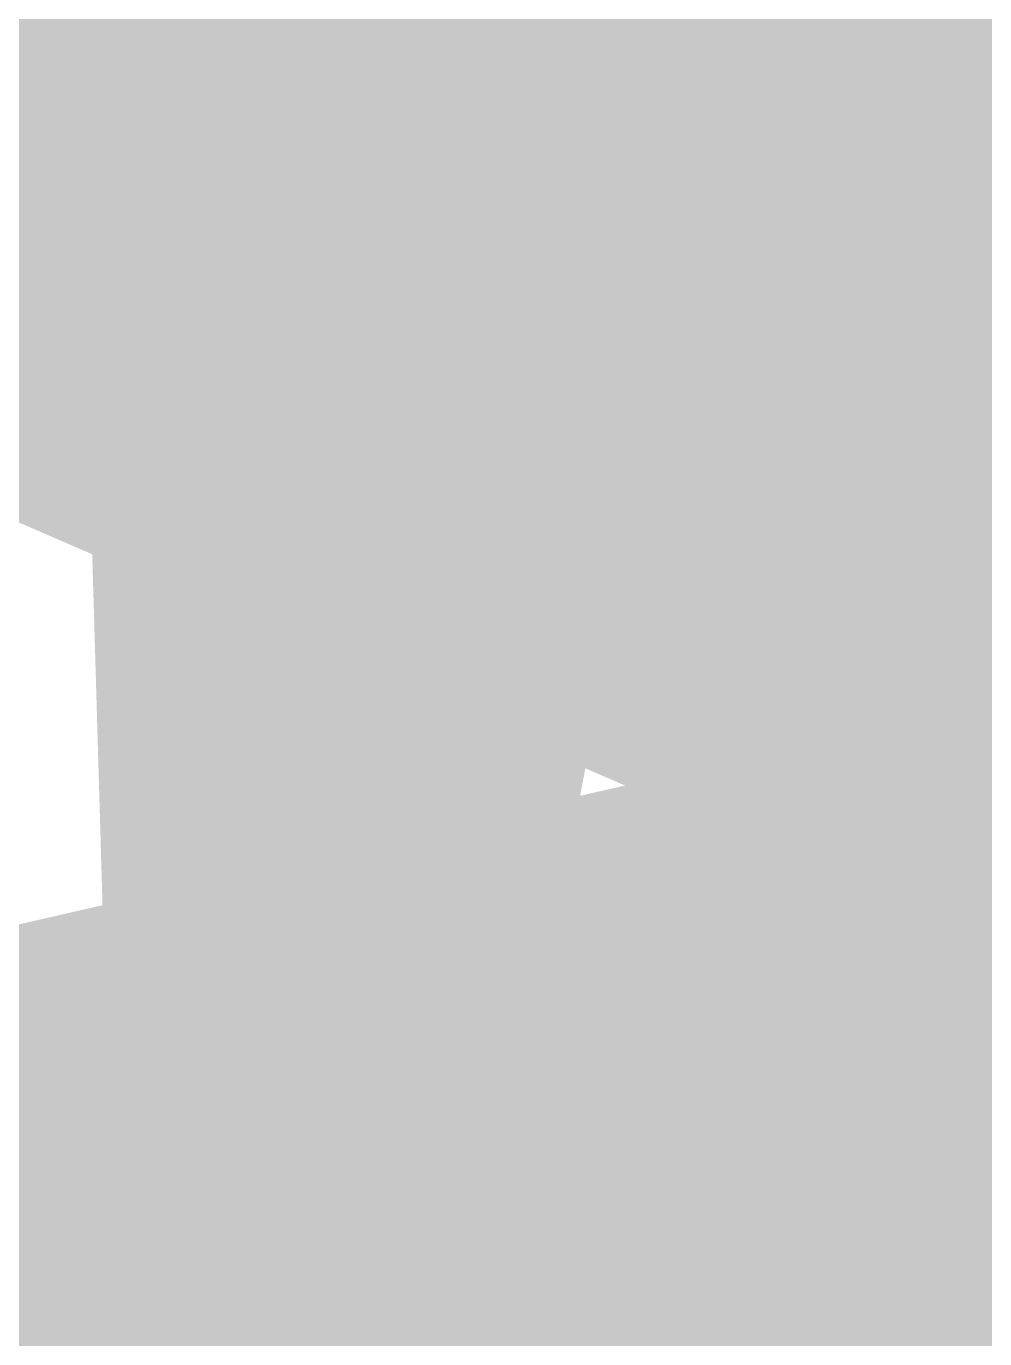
# Model space of a CAD drawing. Header units: millimetres. Extents: x -0.5 to 77.7, y -66.2 to -6.
# Drawn here: x 64.5614 to 64.8258, y -57.2469 to -56.8846 of the extents above; entities that cross this region are included whole.
import ezdxf

# ---------------------------------------------------------------- set-up
doc = ezdxf.new("R2010")
doc.units = ezdxf.units.MM
doc.header["$MEASUREMENT"] = 0
doc.layers.add('Inner1', color=7, linetype='Continuous', true_color=0x999966)
doc.layers.add('Top-Silkscreen-Layer', color=7, linetype='Continuous', true_color=0xffcc00)

msp = doc.modelspace()

# ---------------------------------------------------------------- hatches: boundary and pattern name
at = {"layer": 'Inner1'}
msp.add_hatch(color=256, dxfattribs=at).paths.add_polyline_path([(77.23901447802896, -6.454152908305818), (77.23901447802896, -65.68199136398273), (-0.022860045720091406, -65.68199136398273), (-0.02286004572008509, -6.454152908305818)])

# ---------------------------------------------------------------- linework, layer by layer
at = {"layer": 'Top-Silkscreen-Layer', "const_width": 0.25400050800101603}
for points in [[(64.69167019098234, -56.51981010621375), (64.69198273634365, -56.53048500425868), (64.69524102173528, -56.51324242554488)], [(64.49710914084076, -56.656219995827094), (64.50863581376584, -56.67333850402777), (64.52591175861218, -56.60630820083237)], [(64.42908051749828, -56.756530200036856), (64.44282313703502, -56.72930236197446), (64.45425917180532, -56.74694454441884), (64.47573885176128, -56.7597528107674), (64.48048641579955, -56.7548576650677)], [(64.43155118857943, -56.799436039303366), (64.43459381767177, -56.787784690207076), (64.44299816243736, -56.78476510395255), (64.45140250720296, -56.781743906392656), (64.45140250720296, -56.77484590812392), (64.45140250720296, -56.76794790985518), (64.4406900149441, -56.76703429971307), (64.42997752268523, -56.76612068957097)], [(64.97416587852815, -56.97819425652685), (64.9687322774218, -56.99229962369446), (64.97329700242372, -56.995269259482654)], [(64.33032555968552, -57.06059963551768), (64.32142583052224, -57.056735725251755), (64.32999582432933, -57.05477154401149)]]:
    msp.add_lwpolyline(points, dxfattribs=at)
msp.add_lwpolyline([(64.91588085682447, -56.78600097516771), (64.91037849573863, -56.800795981031655), (64.88837217684888, -56.80505627241744), (64.8771799274604, -56.80052367042493), (64.8683442700962, -56.81090047697729), (64.85950705000519, -56.821277283529646), (64.86140420034833, -56.833461974701855), (64.86853961094702, -56.85124595201838), (64.87377630847575, -56.856845238162705), (64.8820493841896, -56.85331164549666), (64.92030337368699, -56.81864441056279), (64.93244419824704, -56.80684321006753), (64.93249108005124, -56.78549180267228)], close=True, dxfattribs=at)

doc.saveas('drawing.dxf')
